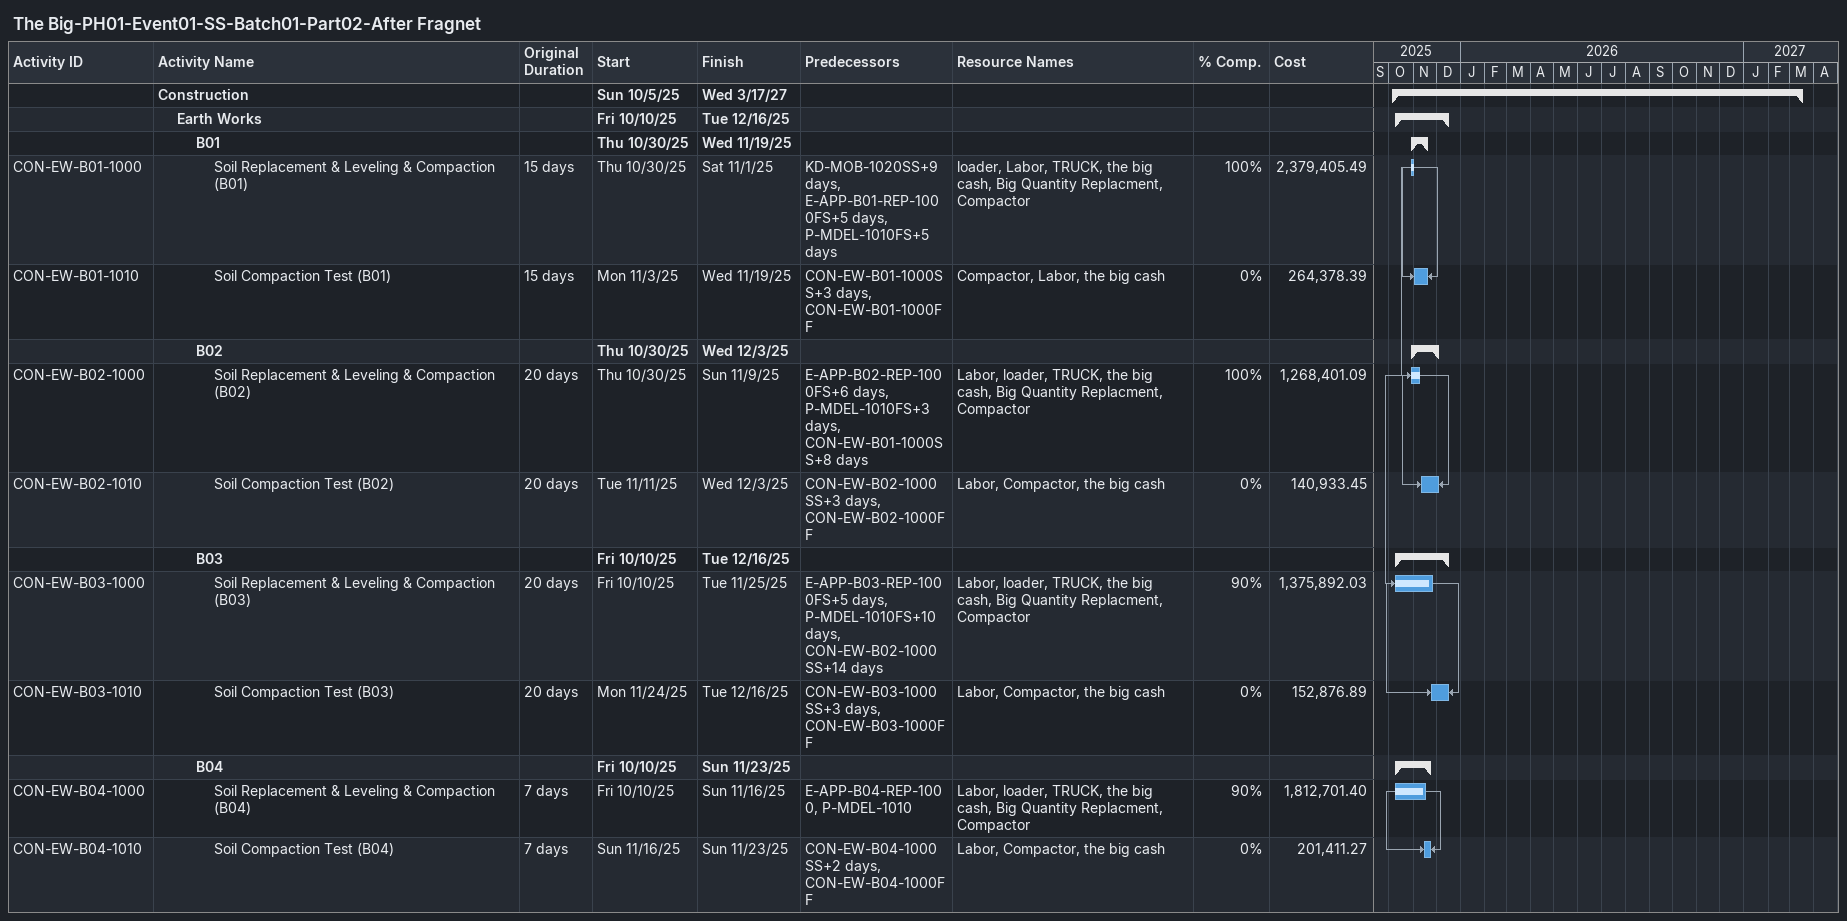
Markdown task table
The Big-PH01-Event01-SS-Batch01-Part02-After Fragnet

| ID | Level | Task | Original duration | Start | Finish | Predecessors | Resources | % complete | Cost |
|---|---|---|---|---|---|---|---|---|---|
|  | 1 | **Construction** |  | 2025-10-05 | 2027-03-17 |  |  |  |  |
|  | 2 | **Earth Works** |  | 2025-10-10 | 2025-12-16 |  |  |  |  |
|  | 3 | **B01** |  | 2025-10-30 | 2025-11-19 |  |  |  |  |
| CON-EW-B01-1000 | 4 | Soil Replacement & Leveling & Compaction (B01) | 15d | 2025-10-30 | 2025-11-01 | KD-MOB-1020SS+9d, E-APP-B01-REP-1000FS+5d, P-MDEL-1010FS+5d | loader, Labor, TRUCK, the big cash, Big Quantity Replacment, Compactor | 100 | 2379405.49 |
| CON-EW-B01-1010 | 4 | Soil Compaction Test (B01) | 15d | 2025-11-03 | 2025-11-19 | CON-EW-B01-1000SS+3d, CON-EW-B01-1000FF | Compactor, Labor, the big cash | 0 | 264378.39 |
|  | 3 | **B02** |  | 2025-10-30 | 2025-12-03 |  |  |  |  |
| CON-EW-B02-1000 | 4 | Soil Replacement & Leveling & Compaction (B02) | 20d | 2025-10-30 | 2025-11-09 | E-APP-B02-REP-1000FS+6d, P-MDEL-1010FS+3d, CON-EW-B01-1000SS+8d | Labor, loader, TRUCK, the big cash, Big Quantity Replacment, Compactor | 100 | 1268401.09 |
| CON-EW-B02-1010 | 4 | Soil Compaction Test (B02) | 20d | 2025-11-11 | 2025-12-03 | CON-EW-B02-1000SS+3d, CON-EW-B02-1000FF | Labor, Compactor, the big cash | 0 | 140933.45 |
|  | 3 | **B03** |  | 2025-10-10 | 2025-12-16 |  |  |  |  |
| CON-EW-B03-1000 | 4 | Soil Replacement & Leveling & Compaction (B03) | 20d | 2025-10-10 | 2025-11-25 | E-APP-B03-REP-1000FS+5d, P-MDEL-1010FS+10d, CON-EW-B02-1000SS+14d | Labor, loader, TRUCK, the big cash, Big Quantity Replacment, Compactor | 90 | 1375892.03 |
| CON-EW-B03-1010 | 4 | Soil Compaction Test (B03) | 20d | 2025-11-24 | 2025-12-16 | CON-EW-B03-1000SS+3d, CON-EW-B03-1000FF | Labor, Compactor, the big cash | 0 | 152876.89 |
|  | 3 | **B04** |  | 2025-10-10 | 2025-11-23 |  |  |  |  |
| CON-EW-B04-1000 | 4 | Soil Replacement & Leveling & Compaction (B04) | 7d | 2025-10-10 | 2025-11-16 | E-APP-B04-REP-1000, P-MDEL-1010 | Labor, loader, TRUCK, the big cash, Big Quantity Replacment, Compactor | 90 | 1812701.40 |
| CON-EW-B04-1010 | 4 | Soil Compaction Test (B04) | 7d | 2025-11-16 | 2025-11-23 | CON-EW-B04-1000SS+2d, CON-EW-B04-1000FF | Labor, Compactor, the big cash | 0 | 201411.27 |
